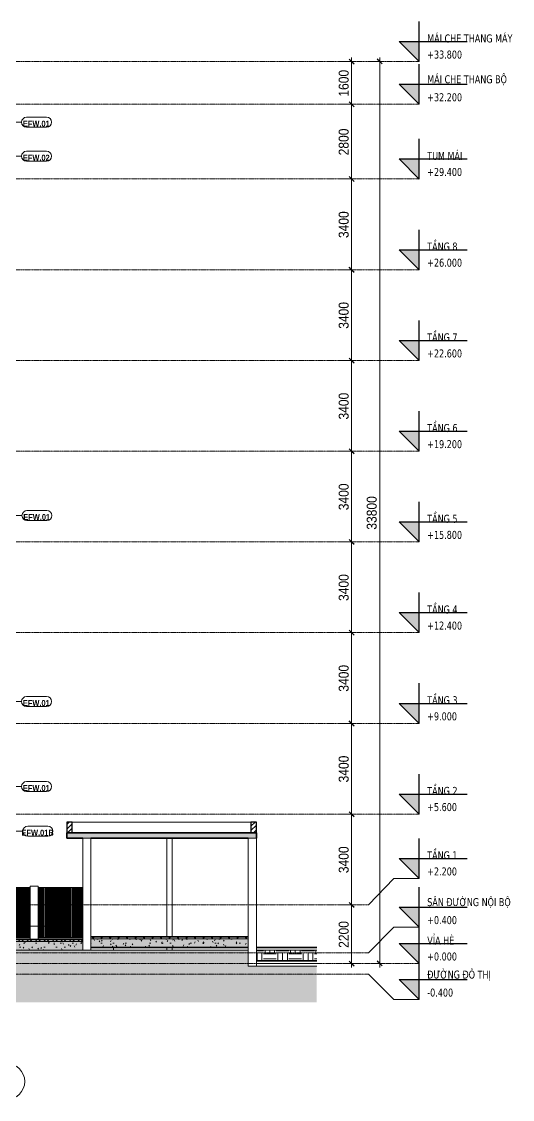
# Model space of a CAD drawing. Header units: millimetres. Extents: x 1240 to 198004, y -7796 to 35300.
# Drawn here: x 179620 to 198004, y -5094 to 35300 of the extents above; entities that cross this region are included whole.
import ezdxf

# ---------------------------------------------------------------- set-up
doc = ezdxf.new("R2010")
doc.units = ezdxf.units.MM
doc.linetypes.add('Centre', pattern=[31.75, 6.35, -4.7625, 15.875, -4.7625])
doc.linetypes.add('Dash', pattern=[6, 3, -3])
for name, color, linetype, lineweight in [('A-ANNO-DIMS', 211, 'Continuous', 9), ('A-ANNO-DIMS-150', 211, 'Continuous', 9), ('A-DETL-GENF-3', 9, 'Continuous', 9), ('A-DETL-THIN', 151, 'Continuous', 9), ('A-FLOR', 192, 'Continuous', 9), ('A-FLOR-3', 192, 'Continuous', 35), ('A-FLOR-HRAL', 11, 'Continuous', 9), ('A-FLOR-LEVL', 51, 'Continuous', 9), ('A-FLOR-LEVL-1', 51, 'Continuous', 25), ('A-FLOR-LEVL-2', 51, 'Centre', 9), ('A-FLOR-MCUT', 51, 'Continuous', 9), ('A-FLOR-PATT-3', 8, 'Continuous', 9), ('A-WALL', 113, 'Continuous', 9), ('A-WALL-1', 113, 'Continuous', 25), ('A-WALL-IDEN', 211, 'Continuous', 9), ('A-WALL-PATT-4', 111, 'Continuous', 9), ('C-PRKG', 70, 'Continuous', 9), ('C-PRKG-HDLN', 70, 'Dash', 9), ('S-COLS', 52, 'Continuous', 9), ('S-GRID-IDEN', 1, 'Continuous', 9)]:
    doc.layers.add(name, color=color, linetype=linetype, lineweight=lineweight)
doc.styles.add('Arial_B', font='arialbd.ttf', dxfattribs={"width": 0.85, "height": 225})
doc.styles.add('Tahoma_B', font='tahomabd.ttf', dxfattribs={"width": 0.85, "height": 300})
doc.styles.add('UTM Avo', font='', dxfattribs={"width": 0.9, "height": 375})
doc.styles.get('UTM Avo').set_extended_font_data('UTM Avo')
doc.dimstyles.new('1_Dim_chi_tiet_2_5', dxfattribs={"dimscale": 304.8, "dimtxt": 374.737856, "dimasz": 0.590551, "dimexe": 0.492126, "dimexo": 0.0625, "dimgap": 0.049213, "dimtad": 1, "dimdec": 0, "dimrnd": 5, "dimzin": 0, "dimdsep": 46, "dimtxsty": 'UTM Avo', "dimblk1": 'OBLIQUE', "dimblk2": 'OBLIQUE', "dimsah": 1, "dimcen": 0.09, "dimdle": 0.492126, "dimazin": 0, "dimtfac": 1, "dimtdec": 4, "dimtix": 1, "dimtmove": 0, "dimatfit": 3, "dimfxl": 0.984252, "dimfxlon": 1, "dimtvp": 1, "dimtolj": 1, "dimtzin": 0, "dimarcsym": 2})
pattern_1 = [(0, (196301.1, 0), (609.6, 152.4), [50.292, -406.908, 50.292, -406.908, -2438.4]), (0, (196301.1, 0), (609.6, 152.4), [-914.4, 50.292, -864.108, 50.292, -406.908, -1066.8]), (0, (196301.1, 0), (609.6, 152.4), [-2286, 50.292, -254.508, 50.292, -711.708]), (120, (196529.7, 76.2), (-436.7823, 451.7291), [50.292, -406.908, 50.292, -406.908, -2438.4]), (120, (196529.7, 76.2), (-436.7823, 451.7291), [-914.4, 50.292, -864.108, 50.292, -406.908, -1066.8]), (120, (196529.7, 76.2), (-436.7823, 451.7291), [-2286, 50.292, -254.508, 50.292, -711.708]), (240, (196605.9, 381), (-172.8177, -604.1291), [50.292, -406.908, 50.292, -406.908, -2438.4]), (240, (196605.9, 381), (-172.8177, -604.1291), [-914.4, 50.292, -864.108, 50.292, -406.908, -1066.8]), (240, (196605.9, 381), (-172.8177, -604.1291), [-2286, 50.292, -254.508, 50.292, -711.708])]
pattern_2 = [(50, (196301.1, 0), (273.276, -23.909), [28.575, -314.325]), (355, (196301.1, 0), (-52.8646, 286.585), [22.86, -251.46]), (100.451, (196323.87, -2), (220.414, 262.6745), [24.285, -267.135]), (46.184, (196301.1, 76.2), (406.6187, -63.0646), [42.862, -471.487]), (96.636, (196335, 70.94), (356.104, 371.141), [36.428, -400.703]), (351.184, (196301.1, 76.2), (356.1075, 371.138), [34.29, -377.19]), (21, (196339.2, 57.15), (227.4212, -153.3982), [28.575, -314.325]), (326, (196339.2, 57.15), (92.7027, 276.282), [22.86, -251.46]), (71.451, (196358.15, 44.37), (320.1254, 122.8816), [24.285, -267.135]), (37.5, (196301.1, 0), (4.6325, 126.8326), [5.029, -243.383, 5.029, -250.241, -252.412]), (37.5, (196301.1, 0), (4.6325, 126.8326), [-503.682, 5.029, -247.383]), (7.5, (196301.1, 0), (100.2292, 150.2711), [5.029, -140.513, 5.029, -237.668, -96.202]), (7.5, (196301.1, 0), (100.2292, 150.2711), [-388.239, 5.029, -91.173]), (327.5, (196216.14, 0), (203.38684, -8.5935), [5.029, -90.221, 5.029, -292.151, -394.335]), (327.5, (196216.14, 0), (203.38684, -8.5935), [-392.43, 5.029, -389.306]), (317.5, (196178.04, 0), (222.1944, 38.1398), [5.029, -118.796, 5.029, -192.329, -280.035]), (317.5, (196178.04, 0), (222.1944, 38.1398), [-321.183, 5.029, -275.006])]
pattern_3 = [(45, (196301.1, 0), (-159.099, 159.099), []), (135, (196301.1, 0), (-159.099, -159.099), [])]
pattern_4 = [(45, (196301.1, 0), (-84.8528, 84.8528), [])]

# ---------------------------------------------------------------- blocks, each defined once
blk = doc.blocks.new('BAI XE PCCC - BAI XE PCCC-1477864-TKCS_MẶT ĐỨNG NỘI KHU 2')
at = {"layer": 'C-PRKG'}
for p, q in [((-20888, 1400), (-14888, 1400)), ((-14888, 1400), (-20888, 1400))]:
    blk.add_line(p, q, dxfattribs=at)
at = {"layer": 'C-PRKG-HDLN'}
blk.add_line((-20888, 1400), (-14888, 1400), dxfattribs=at)
blk.add_line((-20888, 1400), (-14888, 1400), dxfattribs=at)
blk = doc.blocks.new('NBS_CLDPhysicalSecuritySystems_MtlMeshPnlFncngSym_CLDModsecSecurusS3_InfillPanel - NBS_CLDPhysicalSecuritySystems_MtlMeshPnlFncngSym_CLDModsecSecurusS2_InfillPanel-2369424-TKCS_MẶT ĐỨNG NỘI KHU 2')
at = {"layer": 'A-FLOR-HRAL'}
h = blk.add_hatch(dxfattribs=at)
h.set_pattern_fill('FP_51', color=256, style=0, pattern_type=2)
h.set_pattern_definition([(180, (-20156.337, 850), (2e-15, 13), []), (90, (-20156.34, 850), (76, -5e-15), [])])
h.paths.add_polyline_path([(-16902, 971), (-16356, 971), (-16356, 2850), (-16902, 2850), (-16902, 1098)])
h.paths.add_polyline_path([(-16942, 971), (-16942, 2850), (-17227, 2850), (-17227, 1500), (-17231, 1500), (-17230, 1490), (-17227, 1490), (-17227, 971), (-16983, 971)])
h.paths.add_polyline_path([(-18527, 2200), (-18527, 2850), (-18577, 2850), (-18577, 2200)])
for p, q in [((-18527, 2850), (-18577, 2850)), ((-16942, 2850), (-17227, 2850)), ((-16942, 2850), (-16942, 971)), ((-16938, 2850), (-16942, 2850)), ((-16906, 2850), (-16938, 2850)), ((-16902, 2850), (-16906, 2850)), ((-16902, 971), (-16902, 2850)), ((-16356, 2850), (-16902, 2850)), ((-16356, 971), (-17227, 971)), ((-17227, 930), (-16356, 930)), ((-16938, 971), (-16942, 971)), ((-16906, 971), (-16938, 971)), ((-16902, 971), (-16906, 971))]:
    blk.add_line(p, q, dxfattribs=at)
blk = doc.blocks.new('NBS_CLDPhysicalSecuritySystems_MtlMeshPnlFncngSym_CLDModsecSecurusS3_InfillPanel - NBS_CLDPhysicalSecuritySystems_MtlMeshPnlFncngSym_CLDModsecSecurusS2_InfillPanel-V382-TKCS_MẶT ĐỨNG NỘI KHU 2')
at = {"layer": 'A-FLOR-HRAL'}
h = blk.add_hatch(dxfattribs=at)
h.set_pattern_fill('FP_52', color=256, style=0, pattern_type=2)
h.set_pattern_definition([(180, (-16056.337, 850), (2e-15, 13), []), (90, (-16056.34, 850), (76, -5e-15), [])])
h.paths.add_polyline_path([(-15802, 971), (-14842, 971), (-14842, 2850), (-15802, 2850), (-15802, 1098)])
h.paths.add_polyline_path([(-15863, 971), (-15842, 971), (-15842, 2850), (-16056, 2850), (-16056, 971)])
h.paths.add_polyline_path([(-14802, 971), (-14388, 971), (-14388, 2850), (-14802, 2850), (-14802, 1098)])
for p, q in [((-15842, 2850), (-16056, 2850)), ((-15842, 2850), (-15842, 971)), ((-15838, 2850), (-15842, 2850)), ((-15806, 2850), (-15838, 2850)), ((-15802, 2850), (-15806, 2850)), ((-15802, 971), (-15802, 2850)), ((-14842, 2850), (-15802, 2850)), ((-14842, 2850), (-14842, 971)), ((-14838, 2850), (-14842, 2850)), ((-14806, 2850), (-14838, 2850)), ((-14802, 2850), (-14806, 2850)), ((-14802, 971), (-14802, 2850)), ((-14388, 2850), (-14802, 2850)), ((-14388, 971), (-16056, 971)), ((-16056, 930), (-14388, 930)), ((-15838, 971), (-15842, 971)), ((-15806, 971), (-15838, 971)), ((-15802, 971), (-15806, 971)), ((-14838, 971), (-14842, 971)), ((-14806, 971), (-14838, 971)), ((-14802, 971), (-14806, 971))]:
    blk.add_line(p, q, dxfattribs=at)
blk = doc.blocks.new('Level - CAO ĐỘ LEVEL-350587-TKCS_MẶT ĐỨNG NỘI KHU 2')
at = {"layer": 'A-FLOR-LEVL'}
blk.add_hatch(color=256, dxfattribs=at).paths.add_polyline_path([(-1789, 3937), (-1789, 3187), (-2539, 3937)])
at = {"layer": 'A-FLOR-LEVL-1'}
for p, q in [((-1789, 3187), (-1789, 4687)), ((-2539, 3937), (-1789, 3187)), ((-2539, 3937), (11, 3937))]:
    blk.add_line(p, q, dxfattribs=at)
blk = doc.blocks.new('Grid - M_Grid Head - Circle-353313-TKCS_MẶT ĐỨNG NỘI KHU 2')
at = {"layer": 'S-GRID-IDEN'}
blk.add_circle((-17237, -4419), 675, dxfattribs=at)
blk = doc.blocks.new('DIMBLOCK68-TKCS_MẶT ĐỨNG NỘI KHU 2')
at = {"layer": 'A-ANNO-DIMS-150'}
for p, q in [((191683, 2200), (192133, 2200)), ((191983, 2200), (191683, 2200)), ((191983, -150), (191983, 2200)), ((191683, 0), (192133, 0)), ((191983, 0), (191683, 0))]:
    blk.add_line(p, q, dxfattribs=at)
at = {"layer": 'A-ANNO-DIMS-150', "lineweight": 25}
for p, q in [((191983, 2200), (191893, 2290)), ((191983, 2200), (192073, 2110)), ((191983, 0), (191893, 90)), ((191983, 0), (192073, -90))]:
    blk.add_line(p, q, dxfattribs=at)
at = {"layer": 'A-ANNO-DIMS-150', "color": 0, "insert": (191496, 586), "char_height": 375, "width": 1232.47, "attachment_point": 1, "rotation": 90, "line_spacing_factor": 1.110334, "style": 'UTM Avo'}
blk.add_mtext('2200', dxfattribs=at)
blk = doc.blocks.new('_Oblique')
at = {"color": 0, "linetype": 'ByBlock', "lineweight": -2}
blk.add_line((-0.5, -0.5), (0.5, 0.5), dxfattribs=at)
blk = doc.blocks.new('DIMBLOCK69-TKCS_MẶT ĐỨNG NỘI KHU 2')
at = {"layer": 'A-ANNO-DIMS-150', "lineweight": 25}
for p, q in [((191983, 5600), (191893, 5690)), ((191983, 5600), (192073, 5510)), ((191983, 2200), (191893, 2290)), ((191983, 2200), (192073, 2110))]:
    blk.add_line(p, q, dxfattribs=at)
at = {"layer": 'A-ANNO-DIMS-150'}
for p, q in [((191683, 5600), (192133, 5600)), ((191983, 5600), (191683, 5600)), ((191983, 2200), (191983, 5600)), ((191683, 2200), (192133, 2200)), ((191983, 2200), (191683, 2200))]:
    blk.add_line(p, q, dxfattribs=at)
at = {"layer": 'A-ANNO-DIMS-150', "color": 0, "insert": (191496, 3386), "char_height": 375, "width": 1232.47, "attachment_point": 1, "rotation": 90, "line_spacing_factor": 1.110334, "style": 'UTM Avo'}
blk.add_mtext('3400', dxfattribs=at)
blk = doc.blocks.new('DIMBLOCK70-TKCS_MẶT ĐỨNG NỘI KHU 2')
at = {"layer": 'A-ANNO-DIMS-150'}
for p, q in [((191683, 9000), (192133, 9000)), ((191983, 9000), (191683, 9000)), ((191983, 5600), (191983, 9000)), ((191683, 5600), (192133, 5600)), ((191983, 5600), (191683, 5600))]:
    blk.add_line(p, q, dxfattribs=at)
at = {"layer": 'A-ANNO-DIMS-150', "lineweight": 25}
for p, q in [((191983, 9000), (191893, 9090)), ((191983, 9000), (192073, 8910)), ((191983, 5600), (191893, 5690)), ((191983, 5600), (192073, 5510))]:
    blk.add_line(p, q, dxfattribs=at)
at = {"layer": 'A-ANNO-DIMS-150', "color": 0, "insert": (191496, 6786), "char_height": 375, "width": 1232.47, "attachment_point": 1, "rotation": 90, "line_spacing_factor": 1.110334, "style": 'UTM Avo'}
blk.add_mtext('3400', dxfattribs=at)
blk = doc.blocks.new('DIMBLOCK71-TKCS_MẶT ĐỨNG NỘI KHU 2')
at = {"layer": 'A-ANNO-DIMS-150'}
for p, q in [((191683, 12400), (192133, 12400)), ((191983, 12400), (191683, 12400)), ((191983, 9000), (191983, 12400)), ((191683, 9000), (192133, 9000)), ((191983, 9000), (191683, 9000))]:
    blk.add_line(p, q, dxfattribs=at)
at = {"layer": 'A-ANNO-DIMS-150', "lineweight": 25}
for p, q in [((191983, 12400), (191893, 12490)), ((191983, 12400), (192073, 12310)), ((191983, 9000), (191893, 9090)), ((191983, 9000), (192073, 8910))]:
    blk.add_line(p, q, dxfattribs=at)
at = {"layer": 'A-ANNO-DIMS-150', "color": 0, "insert": (191496, 10186), "char_height": 375, "width": 1232.47, "attachment_point": 1, "rotation": 90, "line_spacing_factor": 1.110334, "style": 'UTM Avo'}
blk.add_mtext('3400', dxfattribs=at)
blk = doc.blocks.new('DIMBLOCK72-TKCS_MẶT ĐỨNG NỘI KHU 2')
at = {"layer": 'A-ANNO-DIMS-150'}
for p, q in [((191683, 15800), (192133, 15800)), ((191983, 15800), (191683, 15800)), ((191983, 12400), (191983, 15800)), ((191683, 12400), (192133, 12400)), ((191983, 12400), (191683, 12400))]:
    blk.add_line(p, q, dxfattribs=at)
at = {"layer": 'A-ANNO-DIMS-150', "lineweight": 25}
for p, q in [((191983, 15800), (191893, 15890)), ((191983, 15800), (192073, 15710)), ((191983, 12400), (191893, 12490)), ((191983, 12400), (192073, 12310))]:
    blk.add_line(p, q, dxfattribs=at)
at = {"layer": 'A-ANNO-DIMS-150', "color": 0, "insert": (191496, 13586), "char_height": 375, "width": 1232.47, "attachment_point": 1, "rotation": 90, "line_spacing_factor": 1.110334, "style": 'UTM Avo'}
blk.add_mtext('3400', dxfattribs=at)
blk = doc.blocks.new('DIMBLOCK73-TKCS_MẶT ĐỨNG NỘI KHU 2')
at = {"layer": 'A-ANNO-DIMS-150'}
for p, q in [((191683, 19200), (192133, 19200)), ((191983, 19200), (191683, 19200)), ((191983, 15800), (191983, 19200)), ((191683, 15800), (192133, 15800)), ((191983, 15800), (191683, 15800))]:
    blk.add_line(p, q, dxfattribs=at)
at = {"layer": 'A-ANNO-DIMS-150', "lineweight": 25}
for p, q in [((191983, 19200), (191893, 19290)), ((191983, 19200), (192073, 19110)), ((191983, 15800), (191893, 15890)), ((191983, 15800), (192073, 15710))]:
    blk.add_line(p, q, dxfattribs=at)
at = {"layer": 'A-ANNO-DIMS-150', "color": 0, "insert": (191496, 16986), "char_height": 375, "width": 1232.47, "attachment_point": 1, "rotation": 90, "line_spacing_factor": 1.110334, "style": 'UTM Avo'}
blk.add_mtext('3400', dxfattribs=at)
blk = doc.blocks.new('DIMBLOCK74-TKCS_MẶT ĐỨNG NỘI KHU 2')
at = {"layer": 'A-ANNO-DIMS-150', "lineweight": 25}
for p, q in [((191983, 22600), (191893, 22690)), ((191983, 22600), (192073, 22510)), ((191983, 19200), (191893, 19290)), ((191983, 19200), (192073, 19110))]:
    blk.add_line(p, q, dxfattribs=at)
at = {"layer": 'A-ANNO-DIMS-150'}
for p, q in [((191683, 22600), (192133, 22600)), ((191983, 22600), (191683, 22600)), ((191983, 19200), (191983, 22600)), ((191683, 19200), (192133, 19200)), ((191983, 19200), (191683, 19200))]:
    blk.add_line(p, q, dxfattribs=at)
at = {"layer": 'A-ANNO-DIMS-150', "color": 0, "insert": (191496, 20386), "char_height": 375, "width": 1232.47, "attachment_point": 1, "rotation": 90, "line_spacing_factor": 1.110334, "style": 'UTM Avo'}
blk.add_mtext('3400', dxfattribs=at)
blk = doc.blocks.new('DIMBLOCK75-TKCS_MẶT ĐỨNG NỘI KHU 2')
at = {"layer": 'A-ANNO-DIMS-150'}
for p, q in [((191683, 26000), (192133, 26000)), ((191983, 26000), (191683, 26000)), ((191983, 22600), (191983, 26000)), ((191683, 22600), (192133, 22600)), ((191983, 22600), (191683, 22600))]:
    blk.add_line(p, q, dxfattribs=at)
at = {"layer": 'A-ANNO-DIMS-150', "lineweight": 25}
for p, q in [((191983, 26000), (191893, 26090)), ((191983, 26000), (192073, 25910)), ((191983, 22600), (191893, 22690)), ((191983, 22600), (192073, 22510))]:
    blk.add_line(p, q, dxfattribs=at)
at = {"layer": 'A-ANNO-DIMS-150', "color": 0, "insert": (191496, 23786), "char_height": 375, "width": 1232.47, "attachment_point": 1, "rotation": 90, "line_spacing_factor": 1.110334, "style": 'UTM Avo'}
blk.add_mtext('3400', dxfattribs=at)
blk = doc.blocks.new('DIMBLOCK76-TKCS_MẶT ĐỨNG NỘI KHU 2')
at = {"layer": 'A-ANNO-DIMS-150', "lineweight": 25}
for p, q in [((191983, 29400), (191893, 29490)), ((191983, 29400), (192073, 29310)), ((191983, 26000), (191893, 26090)), ((191983, 26000), (192073, 25910))]:
    blk.add_line(p, q, dxfattribs=at)
at = {"layer": 'A-ANNO-DIMS-150'}
for p, q in [((191683, 29400), (192133, 29400)), ((191983, 29400), (191683, 29400)), ((191983, 26000), (191983, 29400)), ((191683, 26000), (192133, 26000)), ((191983, 26000), (191683, 26000))]:
    blk.add_line(p, q, dxfattribs=at)
at = {"layer": 'A-ANNO-DIMS-150', "color": 0, "insert": (191496, 27186), "char_height": 375, "width": 1232.47, "attachment_point": 1, "rotation": 90, "line_spacing_factor": 1.110334, "style": 'UTM Avo'}
blk.add_mtext('3400', dxfattribs=at)
blk = doc.blocks.new('DIMBLOCK77-TKCS_MẶT ĐỨNG NỘI KHU 2')
at = {"layer": 'A-ANNO-DIMS-150'}
for p, q in [((191683, 32200), (192133, 32200)), ((191983, 32200), (191683, 32200)), ((191983, 29400), (191983, 32200)), ((191683, 29400), (192133, 29400)), ((191983, 29400), (191683, 29400))]:
    blk.add_line(p, q, dxfattribs=at)
at = {"layer": 'A-ANNO-DIMS-150', "lineweight": 25}
for p, q in [((191983, 32200), (191893, 32290)), ((191983, 32200), (192073, 32110)), ((191983, 29400), (191893, 29490)), ((191983, 29400), (192073, 29310))]:
    blk.add_line(p, q, dxfattribs=at)
at = {"layer": 'A-ANNO-DIMS-150', "color": 0, "insert": (191496, 30286), "char_height": 375, "width": 1232.47, "attachment_point": 1, "rotation": 90, "line_spacing_factor": 1.110334, "style": 'UTM Avo'}
blk.add_mtext('2800', dxfattribs=at)
blk = doc.blocks.new('DIMBLOCK78-TKCS_MẶT ĐỨNG NỘI KHU 2')
at = {"layer": 'A-ANNO-DIMS-150'}
for p, q in [((191983, 32200), (191983, 33950)), ((191683, 33800), (192133, 33800)), ((191983, 33800), (191683, 33800)), ((191683, 32200), (192133, 32200)), ((191983, 32200), (191683, 32200))]:
    blk.add_line(p, q, dxfattribs=at)
at = {"layer": 'A-ANNO-DIMS-150', "lineweight": 25}
for p, q in [((191983, 33800), (191893, 33890)), ((191983, 33800), (192073, 33710)), ((191983, 32200), (191893, 32290)), ((191983, 32200), (192073, 32110))]:
    blk.add_line(p, q, dxfattribs=at)
at = {"layer": 'A-ANNO-DIMS-150', "color": 0, "insert": (191496, 32486), "char_height": 375, "width": 1232.47, "attachment_point": 1, "rotation": 90, "line_spacing_factor": 1.110334, "style": 'UTM Avo'}
blk.add_mtext('1600', dxfattribs=at)
blk = doc.blocks.new('DIMBLOCK79-TKCS_MẶT ĐỨNG NỘI KHU 2')
at = {"layer": 'A-ANNO-DIMS-150'}
for p, q in [((193033, -150), (193033, 33950)), ((192733, 33800), (193183, 33800)), ((193033, 33800), (192733, 33800)), ((192733, 0), (193183, 0)), ((193033, 0), (192733, 0))]:
    blk.add_line(p, q, dxfattribs=at)
at = {"layer": 'A-ANNO-DIMS-150', "lineweight": 25}
for p, q in [((193033, 33800), (192943, 33890)), ((193033, 33800), (193123, 33710)), ((193033, 0), (192943, 90)), ((193033, 0), (193123, -90))]:
    blk.add_line(p, q, dxfattribs=at)
at = {"layer": 'A-ANNO-DIMS-150', "color": 0, "insert": (192546, 16258), "char_height": 375, "width": 1540.59, "attachment_point": 1, "rotation": 90, "line_spacing_factor": 1.110334, "style": 'UTM Avo'}
blk.add_mtext('33800', dxfattribs=at)
blk = doc.blocks.new('CTL_WALL TAG NO MARK - 10-2062273-TKCS_MẶT ĐỨNG NỘI KHU 2')
at = {"layer": 'A-WALL-IDEN'}
for p, q in [((-22190, 10738), (-22938, 10738)), ((-22938, 10363), (-22190, 10363))]:
    blk.add_line(p, q, dxfattribs=at)
for centre, radius, start, end in [((-22938, 10550), 187, 90, 270), ((-22190, 10550), 188, 270, 90)]:
    blk.add_arc(centre, radius, start, end, dxfattribs=at)

msp = doc.modelspace()

# ---------------------------------------------------------------- hatches: boundary and pattern name
at = {"layer": 'A-DETL-GENF-3'}
h = msp.add_hatch(dxfattribs=at)
h.set_pattern_fill('FP_70', color=256, style=0, pattern_type=2)
h.set_pattern_definition([(0, (196301.1, 0), (725.805, 725.805), [725.805, -725.805]), (0, (196301.1, 272.2), (725.805, 725.805), [725.805, -725.805]), (0, (196301.1, 544.35), (725.805, 725.805), [725.805, -725.805]), (90, (196391.8, 635.1), (-725.805, 725.805), [725.805, -725.805]), (90, (196664, 635.1), (-725.805, 725.805), [725.805, -725.805]), (90, (196936.2, 635.1), (-725.805, 725.805), [725.805, -725.805])])
h.paths.add_polyline_path([(190674.3, -1453.5), (190674.3, -100), (188112.9, -100), (188112.9, 500), (175412.9, 500), (175412.9, 650), (173064.2, 650), (173064.2, 550), (172765.8, 550), (172765.8, 950), (171364.2, 950), (171364.2, 750), (171164.2, 750), (171164.2, 1950), (167865.8, 1950), (167865.8, 1700), (167665.8, 1700), (167665.8, 1950), (165763.2, 1950), (165763.2, 1690), (165565.8, 1690), (165565.8, 1950), (162965.8, 1950), (162965.8, 1700), (162766.2, 1700), (162766.2, 1950), (160765.8, 1950), (160765.8, 1700), (160565.8, 1700), (160565.8, 1950), (156365.8, 1950), (156365.8, 1550), (156065.5, 1550), (156065.5, 1950), (152064.2, 1950), (152064.2, 1550), (151764.2, 1550), (151764.2, 1000), (148714.8, 900), (137714.8, 900), (134913.6, 700), (122864.8, 700), (120864.8, 400), (114882.9, 175.2), (114882.9, -100), (114582.9, -100), (114582.9, 250), (112182.9, 250), (112182.9, -100), (111882.9, -100), (111882.9, 250), (108782.1, 250), (108782.1, -1453.5), (189987, -1453.5)])
at = {"layer": 'A-FLOR-PATT-3'}
msp.add_hatch(color=256, dxfattribs=at).paths.add_polyline_path([(188112.9, 4700), (188412.9, 4700), (188412.9, 4900), (181312.9, 4900), (181312.9, 4700), (185556, 4700)])
h = msp.add_hatch(dxfattribs=at)
h.set_pattern_fill('FP_42', color=256, style=0, pattern_type=2)
h.set_pattern_definition(pattern_3)
h.paths.add_polyline_path([(181717.3, 830), (181912.9, 830), (181912.9, 900), (175412.9, 900), (175412.9, 830), (181557.4, 830)])
h = msp.add_hatch(dxfattribs=at)
h.set_pattern_fill('FP_37', color=256, style=0, pattern_type=2)
h.set_pattern_definition(pattern_1)
h.paths.add_polyline_path([(179158.2, 500), (181912.9, 500), (181912.9, 830), (175412.9, 830), (175412.9, 500), (178518.4, 500)])
h = msp.add_hatch(dxfattribs=at)
h.set_pattern_fill('FP_46', color=256, style=0, pattern_type=2)
h.set_pattern_definition(pattern_2)
h.paths.add_polyline_path([(179158.2, 500), (181912.9, 500), (181912.9, 830), (175412.9, 830), (175412.9, 500), (178518.4, 500)])
h = msp.add_hatch(dxfattribs=at)
h.set_pattern_fill('FP_42', color=256, style=0, pattern_type=2)
h.set_pattern_definition(pattern_3)
h.paths.add_polyline_path([(182212.9, 930), (188112.9, 930), (188112.9, 1000), (182212.9, 1000)])
h = msp.add_hatch(dxfattribs=at)
h.set_pattern_fill('FP_37', color=256, style=0, pattern_type=2)
h.set_pattern_definition(pattern_1)
h.paths.add_polyline_path([(188112.9, 600), (188112.9, 930), (182212.9, 930), (182212.9, 600), (185556, 600)])
h = msp.add_hatch(dxfattribs=at)
h.set_pattern_fill('FP_46', color=256, style=0, pattern_type=2)
h.set_pattern_definition(pattern_2)
h.paths.add_polyline_path([(188112.9, 600), (188112.9, 930), (182212.9, 930), (182212.9, 600), (185556, 600)])
h = msp.add_hatch(dxfattribs=at)
h.set_pattern_fill('FP_48', color=256, style=0, pattern_type=2)
h.set_pattern_definition([(0, (196301.1, 0), (476.25, 476.25), [476.25, -476.25]), (0, (196301.1, 178.6), (476.25, 476.25), [476.25, -476.25]), (0, (196301.1, 357.2), (476.25, 476.25), [476.25, -476.25]), (90, (196360.63, 416.7), (-476.25, 476.25), [476.25, -476.25]), (90, (196539.22, 416.7), (-476.25, 476.25), [476.25, -476.25]), (90, (196717.8, 416.7), (-476.25, 476.25), [476.25, -476.25])])
h.paths.add_polyline_path([(188412.9, 100), (190674.3, 100), (190674.3, 500), (188412.9, 500), (188412.9, 254.4)])
at = {"layer": 'A-WALL-PATT-4'}
h = msp.add_hatch(dxfattribs=at)
h.set_pattern_fill('FP_35', color=256, style=0, pattern_type=2)
h.set_pattern_definition(pattern_4)
h.paths.add_polyline_path([(181312.9, 4900), (181512.9, 4900), (181512.9, 5300), (181312.9, 5300)])
h = msp.add_hatch(dxfattribs=at)
h.set_pattern_fill('FP_35', color=256, style=0, pattern_type=2)
h.set_pattern_definition(pattern_4)
h.paths.add_polyline_path([(188212.9, 4900), (188412.9, 4900), (188412.9, 5300), (188212.9, 5300)])

# ---------------------------------------------------------------- linework, layer by layer
at = {"layer": 'A-DETL-THIN'}
for p, q in [((188112.9, 500), (175412.9, 500)), ((188112.9, -100), (188112.9, 500)), ((190674.3, -100), (188112.9, -100))]:
    msp.add_line(p, q, dxfattribs=at)
at = {"layer": 'A-FLOR'}
for p, q in [((183064.2, 600), (183064.2, 500)), ((188412.9, 0), (190674.3, 0))]:
    msp.add_line(p, q, dxfattribs=at)
at = {"layer": 'A-FLOR-3'}
for p, q in [((188412.9, 4900), (181312.9, 4900)), ((181312.9, 4900), (181312.9, 4700)), ((188412.9, 4700), (188412.9, 4900)), ((181312.9, 4700), (181912.9, 4700)), ((182212.9, 4700), (188112.9, 4700)), ((181912.9, 900), (175412.9, 900)), ((188112.9, 1000), (182212.9, 1000)), ((182212.9, 600), (188112.9, 600)), ((190674.3, 600), (188412.9, 600)), ((188412.9, 100), (190674.3, 100))]:
    msp.add_line(p, q, dxfattribs=at)
at = {"layer": 'A-FLOR-LEVL'}
for p, q in [((192607.3, 2200), (193559.8, 3187.4)), ((193559.8, 3187.4), (194512.3, 3187.4)), ((192607.3, 400), (193559.8, 1363.8)), ((193559.8, 1363.8), (194512.3, 1363.8)), ((192607.3, -400), (193559.8, -1352.5)), ((193559.8, -1352.5), (194512.3, -1352.5))]:
    msp.add_line(p, q, dxfattribs=at)
at = {"layer": 'A-FLOR-LEVL-2'}
for p, q in [((104944.5, 33800), (194512.3, 33800)), ((104944.5, 32200), (194512.3, 32200)), ((104944.5, 29400), (194512.3, 29400)), ((104944.5, 26000), (194512.3, 26000)), ((104944.5, 22600), (194512.3, 22600)), ((104944.5, 19200), (194512.3, 19200)), ((104944.5, 15800), (194512.3, 15800)), ((104944.5, 12400), (194512.3, 12400)), ((104944.5, 9000), (194512.3, 9000)), ((104944.5, 5600), (194512.3, 5600)), ((104944.5, 2200), (192607.3, 2200)), ((192607.3, 400), (104944.5, 400)), ((194512.3, 0), (104944.5, 0)), ((192607.3, -400), (104944.5, -400))]:
    msp.add_line(p, q, dxfattribs=at)
at = {"layer": 'A-FLOR-MCUT'}
for p, q in [((181912.9, 830), (175412.9, 830)), ((188112.9, 930), (182212.9, 930)), ((190674.3, 500), (188412.9, 500))]:
    msp.add_line(p, q, dxfattribs=at)
at = {"layer": 'A-WALL'}
msp.add_line((188212.9, 5300), (181512.9, 5300), dxfattribs=at)
at = {"layer": 'A-WALL-1'}
for p, q in [((181312.9, 5300), (181312.9, 4900)), ((181512.9, 5300), (181312.9, 5300)), ((181512.9, 4900), (181512.9, 5300)), ((188412.9, 5300), (188212.9, 5300)), ((188212.9, 5300), (188212.9, 4900)), ((188412.9, 4900), (188412.9, 5300))]:
    msp.add_line(p, q, dxfattribs=at)
at = {"layer": 'A-WALL-IDEN'}
for p, q in [((179081.4, 31528.1), (179620.4, 31528.1)), ((178856, 30254.6), (179620.4, 30253.1)), ((179021, 16786.7), (179634.9, 16786.7)), ((178983.5, 9818.9), (179620.4, 9817.4)), ((178907.3, 6632.8), (179620.4, 6631.3)), ((178945.4, 4957.2), (179634.9, 4955.7))]:
    msp.add_line(p, q, dxfattribs=at)
at = {"layer": 'S-COLS'}
for p, q in [((181912.9, 500), (181912.9, 4700)), ((182212.9, 4700), (181912.9, 4700)), ((182212.9, 4700), (182212.9, 500)), ((185062.9, 4700), (185062.9, 1000)), ((185262.9, 4700), (185262.9, 1000)), ((188112.9, 500), (188112.9, 4700)), ((188412.9, 4700), (188112.9, 4700)), ((188412.9, 4700), (188412.9, 1050)), ((179944.8, 900), (179944.8, 2900)), ((180244.8, 2900), (179944.8, 2900)), ((180244.8, 900), (180244.8, 2900)), ((188412.9, 1050), (188412.9, 0)), ((185062.9, 600), (185062.9, 500)), ((185262.9, 600), (185262.9, 500)), ((188412.9, 0), (188412.9, -100))]:
    msp.add_line(p, q, dxfattribs=at)

# ---------------------------------------------------------------- block references
at = {"layer": 'A-FLOR-HRAL'}
for name in ['NBS_CLDPhysicalSecuritySystems_MtlMeshPnlFncngSym_CLDModsecSecurusS3_InfillPanel - NBS_CLDPhysicalSecuritySystems_MtlMeshPnlFncngSym_CLDModsecSecurusS2_InfillPanel-2369424-TKCS_MẶT ĐỨNG NỘI KHU 2', 'NBS_CLDPhysicalSecuritySystems_MtlMeshPnlFncngSym_CLDModsecSecurusS3_InfillPanel - NBS_CLDPhysicalSecuritySystems_MtlMeshPnlFncngSym_CLDModsecSecurusS2_InfillPanel-V382-TKCS_MẶT ĐỨNG NỘI KHU 2']:
    msp.add_blockref(name, (196301.1, 0), dxfattribs=at)
at = {"layer": 'A-FLOR-LEVL-1'}
for p in [(196301.1, 30612.6), (196301.1, 29012.6), (196301.1, 26212.6), (196301.1, 22812.6), (196301.1, 19412.6), (196301.1, 16012.6), (196301.1, 12612.6), (196301.1, 9212.6), (196301.1, 5812.6), (196301.1, 2412.6), (196301.1, 0), (196301.1, -1823.7), (196301.1, -3187.4), (196301.1, -4539.9)]:
    msp.add_blockref('Level - CAO ĐỘ LEVEL-350587-TKCS_MẶT ĐỨNG NỘI KHU 2', p, dxfattribs=at)
at = {"layer": 'A-WALL-IDEN'}
for p in [(202745.5, 20978.1), (202745.5, 19703.1), (202759.9, 6236.7), (202745.5, -732.6), (202745.5, -3918.7), (202793.8, -5594.3)]:
    msp.add_blockref('CTL_WALL TAG NO MARK - 10-2062273-TKCS_MẶT ĐỨNG NỘI KHU 2', p, dxfattribs=at)
at = {"layer": 'C-PRKG'}
msp.add_blockref('BAI XE PCCC - BAI XE PCCC-1477864-TKCS_MẶT ĐỨNG NỘI KHU 2', (196301.1, 0), dxfattribs=at)
at = {"layer": 'S-GRID-IDEN'}
msp.add_blockref('Grid - M_Grid Head - Circle-353313-TKCS_MẶT ĐỨNG NỘI KHU 2', (196301.1, 0), dxfattribs=at)

# ---------------------------------------------------------------- texts
at = {"layer": 'A-FLOR-LEVL', "char_height": 300, "line_spacing_factor": 0.996129, "style": 'Tahoma_B'}
for s, insert, width, attachment_point in [('\\pt1530,3060,4590,6120,7650,9180,10710,12240,13770,15300,16830,18360,19890,21420,22950,24480,26010,27540,29070,30600,32130,33660,35190,36720,38250,39780,41310,42840,44370,45900,47430,48960;MÁI CHE THANG MÁY', (194813.1, 34511.5), 3921.9, 7), ('\\pt637.5,1275,1912.5,2550,3187.5,3825,4462.5,5100,5737.5,6375,7012.5,7650,8287.5,8925,9562.5,10200,10837.5,11475,12112.5,12750,13387.5,14025,14662.5,15300,15937.5,16575,17212.5,17850,18487.5,19125,19762.5,20400;+33.800', (194813.1, 34212.6), 1551.675, 1), ('\\pt1530,3060,4590,6120,7650,9180,10710,12240,13770,15300,16830,18360,19890,21420,22950,24480,26010,27540,29070,30600,32130,33660,35190,36720,38250,39780,41310,42840,44370,45900,47430,48960;MÁI CHE THANG BỘ', (194813.1, 32911.5), 3643.95, 7), ('\\pt637.5,1275,1912.5,2550,3187.5,3825,4462.5,5100,5737.5,6375,7012.5,7650,8287.5,8925,9562.5,10200,10837.5,11475,12112.5,12750,13387.5,14025,14662.5,15300,15937.5,16575,17212.5,17850,18487.5,19125,19762.5,20400;+32.200', (194813.1, 32612.6), 1551.675, 1), ('\\pt1530,3060,4590,6120,7650,9180,10710,12240,13770,15300,16830,18360,19890,21420,22950,24480,26010,27540,29070,30600,32130,33660,35190,36720,38250,39780,41310,42840,44370,45900,47430,48960;TUM MÁI', (194813.1, 30111.5), 1670.25, 7), ('\\pt637.5,1275,1912.5,2550,3187.5,3825,4462.5,5100,5737.5,6375,7012.5,7650,8287.5,8925,9562.5,10200,10837.5,11475,12112.5,12750,13387.5,14025,14662.5,15300,15937.5,16575,17212.5,17850,18487.5,19125,19762.5,20400;+29.400', (194813.1, 29812.6), 1551.675, 1), ('\\pt1530,3060,4590,6120,7650,9180,10710,12240,13770,15300,16830,18360,19890,21420,22950,24480,26010,27540,29070,30600,32130,33660,35190,36720,38250,39780,41310,42840,44370,45900,47430,48960;TẦNG 8', (194813.1, 26711.5), 1357.875, 7), ('\\pt637.5,1275,1912.5,2550,3187.5,3825,4462.5,5100,5737.5,6375,7012.5,7650,8287.5,8925,9562.5,10200,10837.5,11475,12112.5,12750,13387.5,14025,14662.5,15300,15937.5,16575,17212.5,17850,18487.5,19125,19762.5,20400;+26.000', (194813.1, 26412.6), 1551.675, 1), ('\\pt1530,3060,4590,6120,7650,9180,10710,12240,13770,15300,16830,18360,19890,21420,22950,24480,26010,27540,29070,30600,32130,33660,35190,36720,38250,39780,41310,42840,44370,45900,47430,48960;TẦNG 7', (194813.1, 23311.5), 1357.875, 7), ('\\pt637.5,1275,1912.5,2550,3187.5,3825,4462.5,5100,5737.5,6375,7012.5,7650,8287.5,8925,9562.5,10200,10837.5,11475,12112.5,12750,13387.5,14025,14662.5,15300,15937.5,16575,17212.5,17850,18487.5,19125,19762.5,20400;+22.600', (194813.1, 23012.6), 1551.675, 1), ('\\pt1530,3060,4590,6120,7650,9180,10710,12240,13770,15300,16830,18360,19890,21420,22950,24480,26010,27540,29070,30600,32130,33660,35190,36720,38250,39780,41310,42840,44370,45900,47430,48960;TẦNG 6', (194813.1, 19911.5), 1357.875, 7), ('\\pt637.5,1275,1912.5,2550,3187.5,3825,4462.5,5100,5737.5,6375,7012.5,7650,8287.5,8925,9562.5,10200,10837.5,11475,12112.5,12750,13387.5,14025,14662.5,15300,15937.5,16575,17212.5,17850,18487.5,19125,19762.5,20400;+19.200', (194813.1, 19612.6), 1551.675, 1), ('\\pt1530,3060,4590,6120,7650,9180,10710,12240,13770,15300,16830,18360,19890,21420,22950,24480,26010,27540,29070,30600,32130,33660,35190,36720,38250,39780,41310,42840,44370,45900,47430,48960;TẦNG 5', (194813.1, 16511.5), 1357.875, 7), ('\\pt637.5,1275,1912.5,2550,3187.5,3825,4462.5,5100,5737.5,6375,7012.5,7650,8287.5,8925,9562.5,10200,10837.5,11475,12112.5,12750,13387.5,14025,14662.5,15300,15937.5,16575,17212.5,17850,18487.5,19125,19762.5,20400;+15.800', (194813.1, 16212.6), 1551.675, 1), ('\\pt1530,3060,4590,6120,7650,9180,10710,12240,13770,15300,16830,18360,19890,21420,22950,24480,26010,27540,29070,30600,32130,33660,35190,36720,38250,39780,41310,42840,44370,45900,47430,48960;TẦNG 4', (194813.1, 13111.5), 1357.875, 7), ('\\pt637.5,1275,1912.5,2550,3187.5,3825,4462.5,5100,5737.5,6375,7012.5,7650,8287.5,8925,9562.5,10200,10837.5,11475,12112.5,12750,13387.5,14025,14662.5,15300,15937.5,16575,17212.5,17850,18487.5,19125,19762.5,20400;+12.400', (194813.1, 12812.6), 1551.675, 1), ('\\pt1530,3060,4590,6120,7650,9180,10710,12240,13770,15300,16830,18360,19890,21420,22950,24480,26010,27540,29070,30600,32130,33660,35190,36720,38250,39780,41310,42840,44370,45900,47430,48960;TẦNG 3', (194813.1, 9711.5), 1357.875, 7), ('\\pt637.5,1275,1912.5,2550,3187.5,3825,4462.5,5100,5737.5,6375,7012.5,7650,8287.5,8925,9562.5,10200,10837.5,11475,12112.5,12750,13387.5,14025,14662.5,15300,15937.5,16575,17212.5,17850,18487.5,19125,19762.5,20400;+9.000', (194813.1, 9412.6), 1324.725, 1), ('\\pt1530,3060,4590,6120,7650,9180,10710,12240,13770,15300,16830,18360,19890,21420,22950,24480,26010,27540,29070,30600,32130,33660,35190,36720,38250,39780,41310,42840,44370,45900,47430,48960;TẦNG 2', (194813.1, 6311.5), 1357.875, 7), ('\\pt637.5,1275,1912.5,2550,3187.5,3825,4462.5,5100,5737.5,6375,7012.5,7650,8287.5,8925,9562.5,10200,10837.5,11475,12112.5,12750,13387.5,14025,14662.5,15300,15937.5,16575,17212.5,17850,18487.5,19125,19762.5,20400;+5.600', (194813.1, 6012.6), 1324.725, 1), ('\\pt1530,3060,4590,6120,7650,9180,10710,12240,13770,15300,16830,18360,19890,21420,22950,24480,26010,27540,29070,30600,32130,33660,35190,36720,38250,39780,41310,42840,44370,45900,47430,48960;TẦNG 1', (194813.1, 3898.9), 1357.875, 7), ('\\pt637.5,1275,1912.5,2550,3187.5,3825,4462.5,5100,5737.5,6375,7012.5,7650,8287.5,8925,9562.5,10200,10837.5,11475,12112.5,12750,13387.5,14025,14662.5,15300,15937.5,16575,17212.5,17850,18487.5,19125,19762.5,20400;+2.200', (194813.1, 3600.1), 1324.725, 1), ('\\pt1530,3060,4590,6120,7650,9180,10710,12240,13770,15300,16830,18360,19890,21420,22950,24480,26010,27540,29070,30600,32130,33660,35190,36720,38250,39780,41310,42840,44370,45900,47430,48960;SÂN ĐƯỜNG NỘI BỘ', (194813.1, 2075.3), 3770.175, 7), ('\\pt637.5,1275,1912.5,2550,3187.5,3825,4462.5,5100,5737.5,6375,7012.5,7650,8287.5,8925,9562.5,10200,10837.5,11475,12112.5,12750,13387.5,14025,14662.5,15300,15937.5,16575,17212.5,17850,18487.5,19125,19762.5,20400;+0.400', (194813.1, 1776.4), 1324.725, 1), ('\\pt1530,3060,4590,6120,7650,9180,10710,12240,13770,15300,16830,18360,19890,21420,22950,24480,26010,27540,29070,30600,32130,33660,35190,36720,38250,39780,41310,42840,44370,45900,47430,48960;VỈA HÈ', (194813.1, 711.5), 1282.65, 7), ('\\pt637.5,1275,1912.5,2550,3187.5,3825,4462.5,5100,5737.5,6375,7012.5,7650,8287.5,8925,9562.5,10200,10837.5,11475,12112.5,12750,13387.5,14025,14662.5,15300,15937.5,16575,17212.5,17850,18487.5,19125,19762.5,20400;+0.000', (194813.1, 412.6), 1324.725, 1), ('\\pt1530,3060,4590,6120,7650,9180,10710,12240,13770,15300,16830,18360,19890,21420,22950,24480,26010,27540,29070,30600,32130,33660,35190,36720,38250,39780,41310,42840,44370,45900,47430,48960;ĐƯỜNG ĐÔ THỊ', (194813.1, -641), 2876.4, 7), ('\\pt637.5,1275,1912.5,2550,3187.5,3825,4462.5,5100,5737.5,6375,7012.5,7650,8287.5,8925,9562.5,10200,10837.5,11475,12112.5,12750,13387.5,14025,14662.5,15300,15937.5,16575,17212.5,17850,18487.5,19125,19762.5,20400;-0.400', (194813.1, -939.9), 1189.575, 1)]:
    msp.add_mtext(s, dxfattribs=dict(at, insert=insert, width=width, attachment_point=attachment_point))
at = {"layer": 'A-WALL-IDEN', "char_height": 225, "attachment_point": 5, "line_spacing_factor": 0.936439, "style": 'Arial_B'}
for s, insert, width in [('\\pt6.37425,12.75075,19.125,25.49925,31.87575,38.25,44.62425,51.00075,57.375,63.74925,70.12575,76.5,82.87425,89.25075,95.625,101.99925,108.37575,114.75,121.12425,127.50075,133.875,140.24925,146.62575,153,159.37425,165.75075,172.125,178.49925,184.87575,191.25,197.62425,204.00075;EFW.01', (180172.4, 31470), 995.775), ('\\pt6.37425,12.75075,19.125,25.49925,31.87575,38.25,44.62425,51.00075,57.375,63.74925,70.12575,76.5,82.87425,89.25075,95.625,101.99925,108.37575,114.75,121.12425,127.50075,133.875,140.24925,146.62575,153,159.37425,165.75075,172.125,178.49925,184.87575,191.25,197.62425,204.00075;EFW.02', (180172.4, 30195), 995.775), ('\\pt6.37425,12.75075,19.125,25.49925,31.87575,38.25,44.62425,51.00075,57.375,63.74925,70.12575,76.5,82.87425,89.25075,95.625,101.99925,108.37575,114.75,121.12425,127.50075,133.875,140.24925,146.62575,153,159.37425,165.75075,172.125,178.49925,184.87575,191.25,197.62425,204.00075;EFW.01', (180186.9, 16728.7), 995.775), ('\\pt6.37425,12.75075,19.125,25.49925,31.87575,38.25,44.62425,51.00075,57.375,63.74925,70.12575,76.5,82.87425,89.25075,95.625,101.99925,108.37575,114.75,121.12425,127.50075,133.875,140.24925,146.62575,153,159.37425,165.75075,172.125,178.49925,184.87575,191.25,197.62425,204.00075;EFW.01', (180172.4, 9759.4), 995.775), ('\\pt6.37425,12.75075,19.125,25.49925,31.87575,38.25,44.62425,51.00075,57.375,63.74925,70.12575,76.5,82.87425,89.25075,95.625,101.99925,108.37575,114.75,121.12425,127.50075,133.875,140.24925,146.62575,153,159.37425,165.75075,172.125,178.49925,184.87575,191.25,197.62425,204.00075;EFW.01', (180172.4, 6573.2), 995.775), ('\\pt6.37425,12.75075,19.125,25.49925,31.87575,38.25,44.62425,51.00075,57.375,63.74925,70.12575,76.5,82.87425,89.25075,95.625,101.99925,108.37575,114.75,121.12425,127.50075,133.875,140.24925,146.62575,153,159.37425,165.75075,172.125,178.49925,184.87575,191.25,197.62425,204.00075;EFW.01B', (180221.4, 4897.7), 1180.65)]:
    msp.add_mtext(s, dxfattribs=dict(at, insert=insert, width=width))

# ---------------------------------------------------------------- dimensions: what is measured, and where the dimension line sits
at = {"layer": 'A-ANNO-DIMS'}
for base, p1, p2, override, picture, middle in [((191983.3, 33800), (191683.3, 32200), (191683.3, 33800), {"dimpost": '<>', "dimfxl": 1600}, 'DIMBLOCK78-TKCS_MẶT ĐỨNG NỘI KHU 2', (191774.2, 33000)), ((193033.3, 33800), (192733.3, 0), (192733.3, 33800), {"dimpost": '<>', "dimfxl": 33800}, 'DIMBLOCK79-TKCS_MẶT ĐỨNG NỘI KHU 2', (192824.2, 16900)), ((191983.3, 32200), (191683.3, 29400), (191683.3, 32200), {"dimpost": '<>', "dimfxl": 2800}, 'DIMBLOCK77-TKCS_MẶT ĐỨNG NỘI KHU 2', (191774.2, 30800)), ((191983.3, 29400), (191683.3, 26000), (191683.3, 29400), {"dimpost": '<>', "dimfxl": 3400}, 'DIMBLOCK76-TKCS_MẶT ĐỨNG NỘI KHU 2', (191774.2, 27700)), ((191983.3, 26000), (191683.3, 22600), (191683.3, 26000), {"dimpost": '<>', "dimfxl": 3400}, 'DIMBLOCK75-TKCS_MẶT ĐỨNG NỘI KHU 2', (191774.2, 24300)), ((191983.3, 22600), (191683.3, 19200), (191683.3, 22600), {"dimpost": '<>', "dimfxl": 3400}, 'DIMBLOCK74-TKCS_MẶT ĐỨNG NỘI KHU 2', (191774.2, 20900)), ((191983.3, 19200), (191683.3, 15800), (191683.3, 19200), {"dimpost": '<>', "dimfxl": 3400}, 'DIMBLOCK73-TKCS_MẶT ĐỨNG NỘI KHU 2', (191774.2, 17500)), ((191983.3, 15800), (191683.3, 12400), (191683.3, 15800), {"dimpost": '<>', "dimfxl": 3400}, 'DIMBLOCK72-TKCS_MẶT ĐỨNG NỘI KHU 2', (191774.2, 14100)), ((191983.3, 12400), (191683.3, 9000), (191683.3, 12400), {"dimpost": '<>', "dimfxl": 3400}, 'DIMBLOCK71-TKCS_MẶT ĐỨNG NỘI KHU 2', (191774.2, 10700)), ((191983.3, 9000), (191683.3, 5600), (191683.3, 9000), {"dimpost": '<>', "dimfxl": 3400}, 'DIMBLOCK70-TKCS_MẶT ĐỨNG NỘI KHU 2', (191774.2, 7300)), ((191983.3, 5600), (191683.3, 2200), (191683.3, 5600), {"dimpost": '<>', "dimfxl": 3400}, 'DIMBLOCK69-TKCS_MẶT ĐỨNG NỘI KHU 2', (191774.2, 3900)), ((191983.3, 2200), (191683.3, 0), (191683.3, 2200), {"dimpost": '<>', "dimfxl": 2200}, 'DIMBLOCK68-TKCS_MẶT ĐỨNG NỘI KHU 2', (191774.2, 1100))]:
    dim = msp.add_linear_dim(base=base, p1=p1, p2=p2, angle=90, dimstyle='1_Dim_chi_tiet_2_5', override=override, dxfattribs=at)
    dim.commit()
    dim.dimension.update_dxf_attribs({"geometry": picture, "text_midpoint": middle})

doc.saveas('drawing.dxf')
